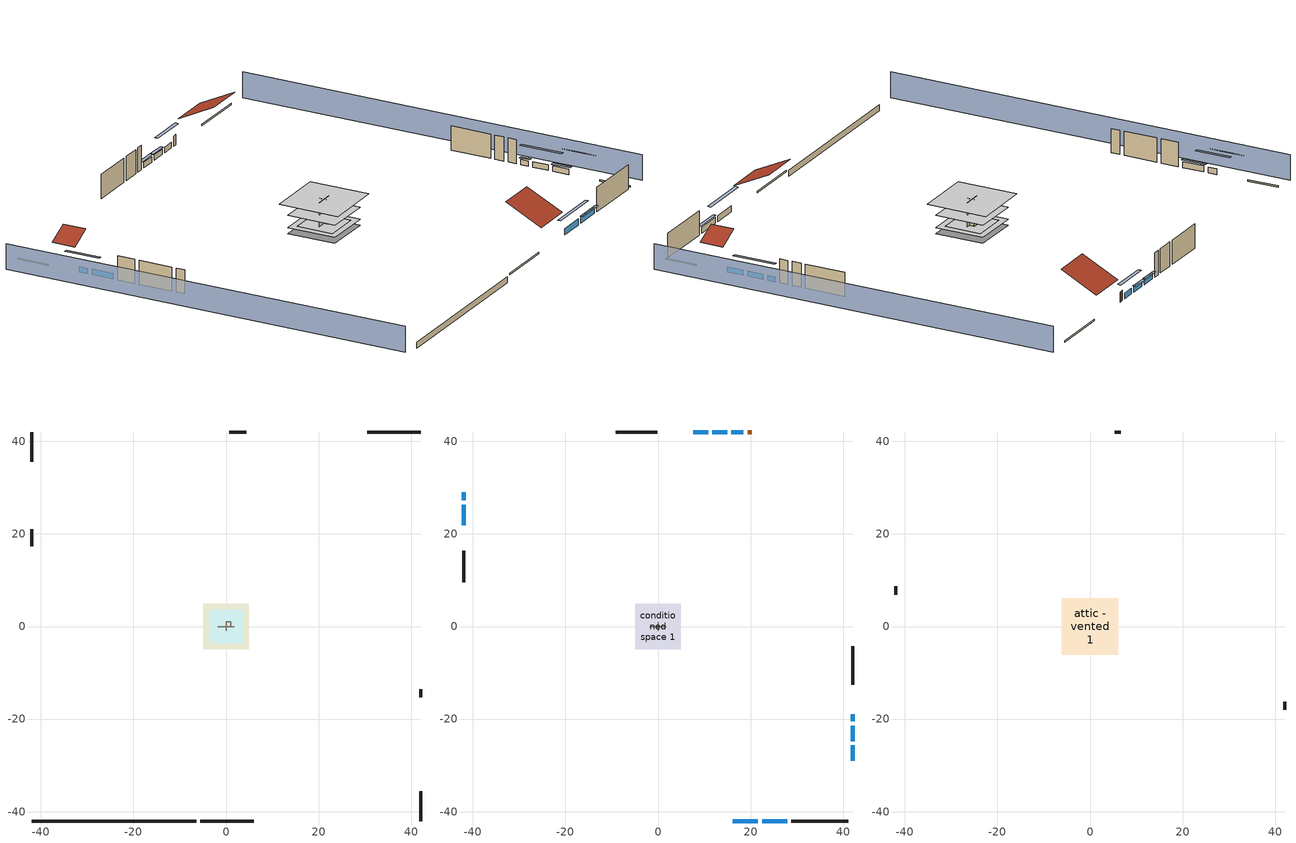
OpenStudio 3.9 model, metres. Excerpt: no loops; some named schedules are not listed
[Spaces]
garage 1
 floor foundation (Slab1 construction): -3.66,-3.66 -3.66,3.66 3.66,3.66 3.66,-3.66 z0
 wall outside (Wall1 construction): -42.02,20.98 -42.02,17.33 z0.3:5.18
 wall outside (Wall2 construction): 4.39,42.02 0.73,42.02 z0.3:5.18
 wall outside (Wall12 construction): 42.02,-15.34 42.02,-13.51 z0.3:5.18
 wall to conditioned space 1 (Wall5 construction Reversed): -1.83,0 1.83,0 z0.3:5.18
 wall to conditioned space 1 (Wall6 construction Reversed): 0,-0.91 0,0.91 z0.3:5.18
crawlspace - vented 1
 floor foundation (Slab2 construction): -4.94,-4.94 -4.94,4.94 4.94,4.94 4.94,-4.94 z-0.91
 wall outside (RimJoist1 construction): -5.53,-42.02 6,-42.02 z0.3:0.61
 wall outside (RimJoist2 construction): -42.02,42.02 -42.02,35.62 z0.3:0.61
 wall outside (RimJoist3 construction): 42.02,42.02 30.5,42.02 z0.3:0.61
 wall outside (RimJoist4 construction): 42.02,-42.02 42.02,-35.62 z0.3:0.61
 wall foundation (FoundationWall1 construction): -42.02,-42.02 -6.45,-42.02 z-0.91:0.3
central ac and furnace airloop ret air space
 floor adiabatic (AdiabaticConst): 0,0 0,1 1,1 1,0 z0
 wall adiabatic (AdiabaticConst): 0,1 0,0 1,0 1,1 0,1 z0:1
 ceiling adiabatic (AdiabaticConst): 1,0 1,1 0,1 0,0 z1
conditioned space 1
 floor to crawlspace - vented 1 (Floor1 construction): -4.94,-4.94 -4.94,4.94 4.94,4.94 4.94,-4.94 z0.3
 floor to garage 1 (Floor2 construction): -3.66,-3.66 -3.66,3.66 3.66,3.66 3.66,-3.66 z0.3
 floor adiabatic (AdiabaticFloorConstruction): -4.94,-4.94 -4.94,4.94 4.94,4.94 4.94,-4.94 z2.74
 wall outside (Wall3 construction): 28.83,-42.02 41.1,-42.02 z0.3:5.18
 wall outside (Wall4 construction): -42.02,16.4 -42.02,9.58 z0.3:5.18
 wall outside (Wall7 construction): -0.2,42.02 -9.09,42.02 z0.3:5.18
 wall outside (Wall8 construction): 42.02,-12.58 42.02,-4.26 z0.3:5.18
 wall outside (AdiabaticWallConstruction): 16.19,-42.02 21.58,-42.02 / 22.51,-42.02 27.9,-42.02 z0.3:1.52; -42.02,29.03 -42.02,27.26 / 18.46,42.02 15.84,42.02 z0.3:1.46; -42.02,26.34 -42.02,21.91 z0.3:1.49; 14.91,42.02 11.76,42.02 z0.3:1.37; 10.83,42.02 7.62,42.02 / 42.02,-24.77 42.02,-21.44 / 42.02,-29.03 42.02,-25.7 z0.3:1.4; 42.02,-20.52 42.02,-18.96 z0.3:1.34
 wall outside (AdiabaticWallConstruction 1): 20.31,42.02 19.39,42.02 z0.3:2.34
 window (WindowConstruction): 16.19,-42.02 21.58,-42.02 z0.3:1.52
 window (WindowConstruction 1): 22.51,-42.02 27.9,-42.02 z0.3:1.52
 window (WindowConstruction 2): -42.02,29.03 -42.02,27.26 z0.3:1.46
 window (WindowConstruction 3): -42.02,26.34 -42.02,21.91 z0.3:1.49
 window (WindowConstruction 4): 18.46,42.02 15.84,42.02 z0.3:1.46
 window (WindowConstruction 5): 14.91,42.02 11.76,42.02 z0.3:1.37
 window (WindowConstruction 6): 10.83,42.02 7.62,42.02 z0.3:1.4
 window (WindowConstruction 7): 42.02,-24.77 42.02,-21.45 z0.3:1.4
 window (WindowConstruction 8): 42.02,-20.52 42.02,-18.97 z0.3:1.34
 window (WindowConstruction 9): 42.02,-29.03 42.02,-25.7 z0.3:1.4
 door (Door): 20.31,42.02 19.39,42.02 z0.3:2.34
 ceiling adiabatic (AdiabaticFloorConstruction): 4.94,-4.94 4.94,4.94 -4.94,4.94 -4.94,-4.94 z2.74
attic - vented 1
 floor to conditioned space 1 (Floor3 construction Reversed): -6.15,-6.15 -6.15,6.15 6.15,6.15 6.15,-6.15 z5.18
 wall outside (Wall9 construction): -42.02,8.65 -42.02,6.88 z0.3:5.18
 wall outside (Wall10 construction): 42.02,-18.04 42.02,-16.26 z0.3:5.18
 wall outside (Wall11 construction): 6.69,42.02 5.32,42.02 z0.3:5.18
 roof outside (Roof1 construction): 15.26,-42.02,5.18 15.26,-34.57,8.91 6.92,-34.57,8.91 6.92,-42.02,5.18
 roof outside (Roof2 construction): -42.02,29.96,5.18 -37.79,29.96,7.3 -37.79,34.69,7.3 -42.02,34.69,5.18
 roof outside (Roof3 construction): 42.02,-29.96,5.18 37.79,-29.96,7.3 37.79,-34.69,7.3 42.02,-34.69,5.18
 roof outside (Roof4 construction): 21.24,42.02,5.18 21.24,34.57,8.91 29.57,34.57,8.91 29.57,42.02,5.18
shading: 46.6,-42.02 46.6,42.02 / -46.6,42.02 -46.6,-42.02 z0:5.18; 24.32,-42.02 13.45,-42.02 13.45,-42.63 24.32,-42.63 z4.27; 28.2,-42.02 22.2,-42.02 22.2,-42.63 28.2,-42.63 z1.83; -42.02,24.52 -42.02,31.77 -42.63,31.77 -42.63,24.52 z4.21; -42.02,21.61 -42.02,26.64 -42.63,26.64 -42.63,21.61 z1.8; 13.1,42.02 21.21,42.02 21.21,42.63 13.1,42.63 z4.21; 11.45,42.02 15.22,42.02 15.22,42.63 11.45,42.63 z1.68; 7.32,42.02 11.13,42.02 11.13,42.63 7.32,42.63 z1.71; 42.02,-18.7 42.02,-27.52 42.63,-27.52 42.63,-18.7 z4.15; 42.02,-18.66 42.02,-20.82 42.63,-20.82 42.63,-18.66 z1.65; 42.02,-25.4 42.02,-29.33 42.63,-29.33 42.63,-25.4 z1.71
[Site]
Portland Intl Arpt_OR: Latitude {deg}=45.59; Longitude {deg}=-122.6; Time Zone {hr}=-8; Elevation {m}=33; Terrain=Suburbs; Keep Site Location Information=Yes
[Site:GroundTemperature:Shallow]
10.2558, 8.96328, 8.85977, 9.47314, 11.9355, 14.3863, 16.5111, 17.8571, 17.9714, 16.8767, 14.8061, 12.4304
[Site:WaterMainsTemperature]
Calculation Method=Schedule; Temperature Schedule=mains temperature schedule
[Building]
Building 1
[Material] Roughness=Rough
Name | Thickness {m} | Conductivity {W/m-K} | Density {kg/m3} | Specific Heat {J/kg-K} | Thermal Absorptance | Solar Absorptance | Visible Absorptance
asphalt or fiberglass shingles | 0.00635 | 0.162714 | 1121.4 | 1465.45 | 0.9 | 0.85 | 0.85
roof rigid ins | 0.00281632 | 0.029427 | 32.04 | 1214.23 | 0.9 | 0.7 | 0.7
osb sheathing 0.5 in. | 0.0127 | 0.115458 | 512.64 | 1214.23 | 0.9 | 0.6 | 0.6
wood siding | 0.0254 | 0.102417 | 544.68 | 1172.36 | 0.9 | 0.85 | 0.85
osb sheathing 0.5 in. 1 | 0.0127 | 0.115458 | 512.64 | 1214.23 | 0.9 | 0.7 | 0.7
wall stud and cavity | 0.1397 | 0.727959 | 139.0536 | 1170.24 | 0.9 | 0.6 | 0.6
wall stud and cavity 1 | 0.1397 | 0.0951301 | 139.0536 | 1170.24 | 0.9 | 0.7 | 0.7
gypsum board | 0.0127 | 0.160291 | 801 | 837.4 | 0.9 | 0.6 | 0.6
osb sheathing 0.5 in. 2; osb sheathing 0.5 in. 3 | 0.0127 | 0.115458 | 512.64 | 1214.23
wall stud and cavity 2 | 0.1397 | 0.0856282 | 139.0536 | 1170.24 | 0.9 | 0.7 | 0.7
rim joist stud and cavity | 0.0508 | 0.178688 | 50.32683 | 1063.81 | 0.9 | 0.6 | 0.6
floor stud and cavity | 0.1397 | 0.0972396 | 92.3553 | 1139.71 | 0.9 | 0.7 | 0.7
floor rigid ins | 0.051816 | 0.029427 | 32.04 | 1214.23 | 0.9 | 0.7 | 0.7
osb sheathing 0.75 in. | 0.01905 | 0.115458 | 512.64 | 1214.23 | 0.9 | 0.7 | 0.7
floor covering | 0.0127 | 0.0433444 | 54.468 | 1339.84 | 0.9 | 0.6 | 0.6
ceiling loosefill ins | 0.254 | 0.0480833 | 16.02 | 1046.75 | 0.9 | 0.7 | 0.7
ceiling stud and cavity | 0.1397 | 0.104117 | 65.682 | 1177.47 | 0.9 | 0.7 | 0.7
concrete 4.0 in. | 0.1016 | 1.803125 | 2242.8 | 837.4 | 0.9 | 0.7 | 0.7
concrete 8.0 in. | 0.2032 | 1.803125 | 2242.8 | 837.4 | 0.9 | 0.7 | 0.7
soil 0.5 in. | 0.0127 | 2.9427 | 1842.3 | 418.7 | 0.9 | 0.7 | 0.7
wood siding 1; wood siding 2 | 0.0254 | 0.102417 | 544.68 | 1172.36
wall rigid ins; floor rigid ins 1 | 0.512978 | 0.029427 | 32.04 | 1214.23 | 0.9 | 0.7 | 0.7
wall stud and cavity 3 | 0.0889 | 0.380278 | 52.3479 | 1209.89 | 0.9 | 0.7 | 0.7
door material | 0.04445 | 0.0612267 | 512.64 | 1214.23 | 0.9 | 0.7 | 0.7
floor stud and cavity 1 | 0.1397 | 1.75129 | 37.0049 | 1207.88 | 0.9 | 0.7 | 0.7
wall stud and cavity 4 | 0.0889 | 0.391764 | 83.0341 | 1211.67 | 0.9 | 0.7 | 0.7
furniture material conditioned space 1; furniture material garage 1 | 0.1524 | 0.115458 | 640.8 | 1214.23 | 0.9 | 0.6 | 0.6
[Construction]
Roof1 construction; Roof2 construction; Roof3 construction; Roof4 construction: asphalt or fiberglass shingles, roof rigid ins, osb sheathing 0.5 in.
Wall1 construction; Wall2 construction: wood siding, osb sheathing 0.5 in. 1, wall stud and cavity
Wall3 construction; Wall4 construction: wood siding, osb sheathing 0.5 in. 1, wall stud and cavity 1, gypsum board
Wall5 construction Reversed: gypsum board, wall stud and cavity 2, osb sheathing 0.5 in. 2
Wall6 construction Reversed: gypsum board, wall stud and cavity 2, osb sheathing 0.5 in. 3
Wall7 construction; Wall8 construction: wood siding, osb sheathing 0.5 in. 3, wall stud and cavity 1, gypsum board
Wall9 construction; Wall10 construction; Wall11 construction; Wall12 construction: wood siding, osb sheathing 0.5 in. 3, wall stud and cavity
RimJoist1 construction; RimJoist2 construction; RimJoist3 construction; RimJoist4 construction: wood siding, rim joist stud and cavity
Floor1 construction; Floor2 construction: floor stud and cavity, floor rigid ins, osb sheathing 0.75 in., floor covering
Floor3 construction Reversed: gypsum board, ceiling stud and cavity, ceiling loosefill ins
Slab1 construction: concrete 4.0 in.
FoundationWall1 construction: concrete 8.0 in.
Slab2 construction: soil 0.5 in.
WindowConstruction; WindowConstruction 1; WindowConstruction 2; WindowConstruction 3; WindowConstruction 4; WindowConstruction 5; WindowConstruction 6; WindowConstruction 7; WindowConstruction 8; WindowConstruction 9: WindowMaterial
AdiabaticWallConstruction: wood siding 1, wall rigid ins, wall stud and cavity 3, gypsum board
Door: door material
AdiabaticWallConstruction 1: wood siding 2, wall rigid ins, wall stud and cavity 3, gypsum board
AdiabaticFloorConstruction: floor stud and cavity 1, floor rigid ins 1, osb sheathing 0.75 in., floor covering
PartitionWallConstruction: gypsum board, wall stud and cavity 4, gypsum board
furniture construction conditioned space 1: furniture material conditioned space 1
furniture construction garage 1: furniture material garage 1
AdiabaticConst: Adiabatic
[WindowMaterial:SimpleGlazingSystem]
WindowMaterial: U-Factor {W/m2-K}=4.31528; Solar Heat Gain Coefficient=0.67
[Material:NoMass]
Adiabatic: Roughness=Rough; Thermal Resistance {m2-K/W}=176.1
[ThermalZone] Multiplier=1; Use Ideal Air Loads=No
Name | Volume {m3} | Thermostat
conditioned space | 606.66 | conditioned space temperature setpoint
attic - vented | 138.513
garage | 130.484
crawlspace - vented | 119.044
central ac and furnace airloop ret air zone | 1
[Sizing:Zone] Zone Cooling Design Supply Air Temperature Input Method=SupplyAirTemperature; Zone Cooling Design Supply Air Temperature {C}=14; Zone Cooling Design Supply Air Temperature Difference {deltaC}=11.11; Zone Heating Design Supply Air Temperature Input Method=SupplyAirTemperature; Zone Heating Design Supply Air Temperature {C}=40; Zone Heating Design Supply Air Temperature Difference {deltaC}=11.11; Zone Cooling Design Supply Air Humidity Ratio {kg-H2O/kg-air}=0.0085; Zone Heating Design Supply Air Humidity Ratio {kg-H2O/kg-air}=0.008; Cooling Design Air Flow Method=DesignDay; Heating Design Air Flow Method=DesignDay; Account for Dedicated Outdoor Air System=No; Dedicated Outdoor Air System Control Strategy=NeutralSupplyAir; Dedicated Outdoor Air Low Setpoint Temperature for Design {C}=autosize; Dedicated Outdoor Air High Setpoint Temperature for Design {C}=autosize; Zone Load Sizing Method=Sensible Load Only No Latent Load; Zone Latent Cooling Design Supply Air Humidity Ratio Input Method=HumidityRatioDifference; Zone Cooling Design Supply Air Humidity Ratio Difference {kgWater/kgDryAir}=0.005; Zone Latent Heating Design Supply Air Humidity Ratio Input Method=HumidityRatioDifference; Zone Humidification Design Supply Air Humidity Ratio Difference {kgWater/kgDryAir}=0.005; Sizing Option=Coincident
attic - vented; garage; crawlspace - vented; central ac and furnace airloop ret air zone
[Space]
Name | Thermal Zone | Volume {m3}
conditioned space 1 | conditioned space | 606.66
attic - vented 1 | attic - vented | 138.513
garage 1 | garage | 130.484
crawlspace - vented 1 | crawlspace - vented | 119.044
central ac and furnace airloop ret air space | central ac and furnace airloop ret air zone
[ThermostatSetpoint:DualSetpoint]
conditioned space temperature setpoint: Heating Setpoint Temperature Schedule=heating setpoint; Cooling Setpoint Temperature Schedule=cooling setpoint; Temperature Difference Between Cutout And Setpoint {deltaC}=0
[Foundation:Kiva] Wall Depth Below Slab {m}=0.2032
Name | Initial Indoor Air Temperature {C} | Wall Height Above Grade {m}
Foundation Kiva 1 | 13.4258 | 0.1016
Foundation Kiva 2 | 8.58325 | 0.3048
[Foundation:Kiva:Settings]
Soil Conductivity {W/m-K}=2.9427; Soil Density {kg/m3}=1842.3; Soil Specific Heat {J/kg-K}=418.7; Ground Solar Absorptivity=0.9; Ground Thermal Absorptivity=0.9; Ground Surface Roughness {m}=0.03; Far-Field Width {m}=40; Deep-Ground Boundary Condition=ZeroFlux; Deep-Ground Depth {m}=40; Minimum Cell Dimension {m}=0.2; Maximum Cell Growth Coefficient=3; Simulation Timestep=Timestep
[SurfaceProperty:ExposedFoundationPerimeter] Exposed Perimeter Calculation Method=TotalExposedPerimeter
Name | Total Exposed Perimeter {m}
Slab1 | 18.288
Slab2 | 35.57016
[SurfaceProperty:IncidentSolarMultiplier] Incident Solar Multiplier=1; Incident Solar Multiplier Schedule=trans schedule winter=0.85 summer=0.7
Window1; Window2; Window3; Window4; Window5; Window6; Window7; Window8; Window9; Window10
[InternalMass:Definition] Design Level Calculation Method=SurfaceArea
Name | Construction | Surface Area {m2}
partition wall mass | PartitionWallConstruction | 248.794
furniture mass conditioned space 1 | furniture construction conditioned space 1 | 99.51774
furniture mass garage 1 | furniture construction garage 1 | 5.35122
[InternalMass] Multiplier=1
Name | Internal Mass Definition | Space or SpaceType
partition wall mass | partition wall mass | conditioned space 1
furniture mass conditioned space 1 | furniture mass conditioned space 1 | conditioned space 1
furniture mass garage 1 | furniture mass garage 1 | garage 1
[Fan:SystemModel]
central ac and furnace supply fan: Availability Schedule=Always On Discrete; Design Maximum Air Flow Rate {m3/s}=0.520558; Speed Control Method=Discrete; Electric Power Minimum Flow Rate Fraction=0.2; Design Pressure Rise {Pa}=500; Motor Efficiency=1; Motor In Air Stream Fraction=1; Design Electric Power Consumption {W}=autosize; Design Power Sizing Method=PowerPerFlow; Electric Power Per Unit Flow Rate {W/(m3/s)}=1059.44; Electric Power Per Unit Flow Rate Per Unit Pressure {W-s/m3-Pa}=1.66667; Fan Total Efficiency=0.7; Motor Loss Radiative Fraction=0; Speed Flow Fraction 1=0.81414; Speed Electric Power Fraction 1=0.53964; Speed Flow Fraction 2=1; Speed Electric Power Fraction 2=1
[EnergyManagementSystem:Sensor]
Name | Output Variable or Output Meter Index Key | Output Variable or Output Meter
central_ac_and_furnace_supply_fan_s; central_ac_and_furnace_supply_fan_s_1 | central ac and furnace supply fan | Fan Electricity Energy
water_heater_amb_temp; fridge_tin_s_1 | garage | Zone Mean Air Temperature
water_heater_amb_rh | garage | Zone Air Relative Humidity
water_heater_T_set | water heater setpoint | Schedule Value
out_pb_s |  | Site Outdoor Air Barometric Pressure
out_wt_s |  | Site Outdoor Air Humidity Ratio
site_vw_s |  | Site Wind Speed
cool_season | cooling season schedule | Schedule Value
central_ac_and_furnace_airloop_Fan_RTF_s | central ac and furnace supply fan | Fan Runtime Fraction Speed 1
central_ac_and_furnace_airloop_Fan_RTF_s_1 | central ac and furnace supply fan | Fan Runtime Fraction Speed 2
central_ac_and_furnace_airloop_AH_MFR_s | Node 9 | System Node Mass Flow Rate
central_ac_and_furnace_airloop_AH_VFR_s | Node 9 | System Node Current Density Volume Flow Rate
central_ac_and_furnace_airloop_AH_Tout_s | Node 9 | System Node Temperature
central_ac_and_furnace_airloop_AH_Wout_s | Node 9 | System Node Humidity Ratio
central_ac_and_furnace_airloop_RA_T_s | Node 12 | System Node Temperature
central_ac_and_furnace_airloop_Ra_W_s | Node 12 | System Node Humidity Ratio
[OtherEquipment:Definition] Design Level Calculation Method=EquipmentLevel
Name | Design Level {W} | Fraction Latent | Fraction Radiant | Fraction Lost
water heater sens; central ac and furnace airloop_0 SupSensLkToCond; central ac and furnace airloop_0 SupCondToLv; central ac and furnace airloop_0 RetCondToRP; central ac and furnace airloop_0 RetSensLkToRP; central ac and furnace airloop_0 SupCondToDZ; central ac and furnace airloop_0 RetCondToDZ; central ac and furnace airloop_0 SupSensLkToDZ; mech vent house fan sensible load | 0 | 0 | 0 | 0
water heater lat; central ac and furnace airloop_0 SupLatLkToCond; central ac and furnace airloop_0 RetLatLkToRP; central ac and furnace airloop_0 SupLatLkToDZ; mech vent house fan latent load | 0 | 1 | 0 | 0
water heater energy adjustment1 | 0.01 | 0 | 0 | 1
clothes dryer 2 | 0 | 0.015 | 0.081 | 0.85
cooking range 2 | 0 | 0.08 | 0.432 | 0.2
general water use sensible | -43.4886 | 0 | 0.6 | 0
general water use latent | 44.1266 | 1 | 0 | 0
[OtherEquipment]
Name | Other Equipment Definition | Space or SpaceType | Schedule | Fuel Type
water heater sens | water heater sens | garage 1 | Always On Discrete
water heater lat | water heater lat | garage 1 | Always On Discrete
water heater energy adjustment1 | water heater energy adjustment1 | garage 1 | Always On Discrete | Electricity
clothes dryer 1 | clothes dryer 2 | conditioned space 1 | clothes_dryer | Electricity
cooking range 1 | cooking range 2 | conditioned space 1 | cooking_range | Electricity
general water use sensible | general water use sensible | conditioned space 1 | general water use schedule
general water use latent | general water use latent | conditioned space 1 | general water use schedule
central ac and furnace airloop_0 SupSensLkToCond | central ac and furnace airloop_0 SupSensLkToCond | conditioned space 1 | Always On Discrete
central ac and furnace airloop_0 SupLatLkToCond | central ac and furnace airloop_0 SupLatLkToCond | conditioned space 1 | Always On Discrete
central ac and furnace airloop_0 SupCondToLv | central ac and furnace airloop_0 SupCondToLv | conditioned space 1 | Always On Discrete
central ac and furnace airloop_0 RetCondToRP | central ac and furnace airloop_0 RetCondToRP | central ac and furnace airloop ret air space | Always On Discrete
central ac and furnace airloop_0 RetSensLkToRP | central ac and furnace airloop_0 RetSensLkToRP | central ac and furnace airloop ret air space | Always On Discrete
central ac and furnace airloop_0 RetLatLkToRP | central ac and furnace airloop_0 RetLatLkToRP | central ac and furnace airloop ret air space | Always On Discrete
central ac and furnace airloop_0 SupCondToDZ | central ac and furnace airloop_0 SupCondToDZ | crawlspace - vented 1 | Always On Discrete
central ac and furnace airloop_0 RetCondToDZ | central ac and furnace airloop_0 RetCondToDZ | crawlspace - vented 1 | Always On Discrete
central ac and furnace airloop_0 SupSensLkToDZ | central ac and furnace airloop_0 SupSensLkToDZ | crawlspace - vented 1 | Always On Discrete
central ac and furnace airloop_0 SupLatLkToDZ | central ac and furnace airloop_0 SupLatLkToDZ | crawlspace - vented 1 | Always On Discrete
mech vent house fan sensible load | mech vent house fan sensible load | conditioned space 1 | Always On Discrete
mech vent house fan latent load | mech vent house fan latent load | conditioned space 1 | Always On Discrete
[ElectricEquipment:Definition] Design Level Calculation Method=EquipmentLevel
Name | Design Level {W} | Fraction Latent | Fraction Radiant | Fraction Lost
clothes washer | 521.617 | 0.03 | 0.162 | 0.7
clothes dryer | 3850.78 | 0.015 | 0.081 | 0.85
dishwasher | 935.29 | 0.3 | 0.18 | 0.4
fridge | 49.4292 | 0 | 0.6 | 0
fridge 2 | 100.822 | 0 | 0.6 | 0
freezer | 194.914 | 0 | 0.6 | 0
cooking range | 2482.29 | 0.08 | 0.432 | 0.2
misc tv | 589.449 | 0 | 0.6 | 0
misc plug loads | 384.291 | 0.021 | 0.558 | 0.049
whole house fan; mech vent house fan | 0 | 0 | 0 | 1
mech vent house fan cfis | 0 | 0 | 0 | 0
mech vent range fan 0; mech vent bath fan 0 | 30 | 0 | 0 | 1
[ElectricEquipment]
Name | Electric Equipment Definition | Space or SpaceType | Schedule
clothes washer | clothes washer | conditioned space 1 | clothes_washer
clothes dryer | clothes dryer | conditioned space 1 | clothes_dryer
dishwasher | dishwasher | conditioned space 1 | dishwasher
fridge | fridge | conditioned space 1 | fridge schedule
fridge 1 | fridge 2 | garage 1 | fridge schedule 1
freezer | freezer | garage 1 | freezer schedule
cooking range | cooking range | conditioned space 1 | cooking_range
misc tv | misc tv | conditioned space 1 | plug_loads_tv
misc plug loads | misc plug loads | conditioned space 1 | plug_loads_other
whole house fan | whole house fan | conditioned space 1 | Always On Discrete
mech vent house fan | mech vent house fan | conditioned space 1 | mech vent house fan schedule
mech vent house fan cfis | mech vent house fan cfis | conditioned space 1 | mech vent house fan cfis schedule
mech vent range fan 0 | mech vent range fan 0 | conditioned space 1 | mech vent range fan 0 schedule
mech vent bath fan 0 | mech vent bath fan 0 | conditioned space 1 | mech vent bath fan 0 schedule
[WaterUse:Equipment:Definition]
Name | Peak Flow Rate {m3/s}
clothes washer | 2.8294e-06
dishwasher | 7.92258e-06
[Lights:Definition] Design Level Calculation Method=LightingLevel; Fraction Radiant=0.6; Fraction Visible=0.2; Return Air Fraction=0
Name | Lighting Level {W}
interior lighting | 409.183
garage lighting | 10.0152
[Lights] Fraction Replaceable=1
Name | Lights Definition | Space or SpaceType | Schedule
interior lighting | interior lighting | conditioned space 1 | lighting_interior
garage lighting | garage lighting | garage 1 | lighting_garage
[Exterior:Lights:Definition]
exterior lighting: Design Level {W}=8.97151
[Exterior:Lights]
exterior lighting: Exterior Lights Definition=exterior lighting; Schedule=exterior lighting schedule
[People:Definition]
occupants: Number of People Calculation Method=People; Number of People {people}=2; Fraction Radiant=0.314171; Sensible Heat Fraction=0.56303; Carbon Dioxide Generation Rate {m3/s-W}=0; Enable ASHRAE 55 Comfort Warnings=No; Mean Radiant Temperature Calculation Type=EnclosureAveraged
[People]
occupants: People Definition=occupants; Space or SpaceType=conditioned space 1; Number of People Schedule=occupants; Activity Level Schedule=occupants activity schedule; Multiplier=1
[ZoneMixing] Schedule=Always On Continuous; Design Flow Rate Calculation Method=Flow/Zone; Design Flow Rate {m3/s}=0
Name | Zone or Space | Source Zone or Space
central ac and furnace airloop_0 ZoneMixDZToCond mix | conditioned space | crawlspace - vented
central ac and furnace airloop_0 ZoneMixCondToDZ mix | crawlspace - vented | conditioned space
whole house fan mix | attic - vented | conditioned space
[SpaceInfiltration:DesignFlowRate] Schedule=Always On Discrete
Name | Space or SpaceType | Design Flow Rate Calculation Method | Design Flow Rate {m3/s} | Air Changes per Hour {1/hr} | Constant Term Coefficient | Temperature Term Coefficient | Velocity Term Coefficient | Velocity Squared Term Coefficient
natural vent flow; whole house fan flow; infil flow | conditioned space 1 | Flow/Space | 0
infil crawlspace - vented 1 | crawlspace - vented 1 | AirChanges/Hour |  | 2.6013 | 1 | 0 | 0 | 0
crawlspace_vented 1 duct leakage imbalance infil flow | crawlspace - vented 1 | Flow/Space | 0
[SpaceInfiltration:EffectiveLeakageArea] Schedule=Always On Discrete
Name | Space or SpaceType | Effective Air Leakage Area {cm2} | Stack Coefficient | Wind Coefficient
infil garage 1 | garage 1 | 135.918 | 0.000129147 | 4.64657e-05
infil attic - vented 1 | attic - vented 1 | 5037.94 | 0.000191169 | 4.40743e-05
